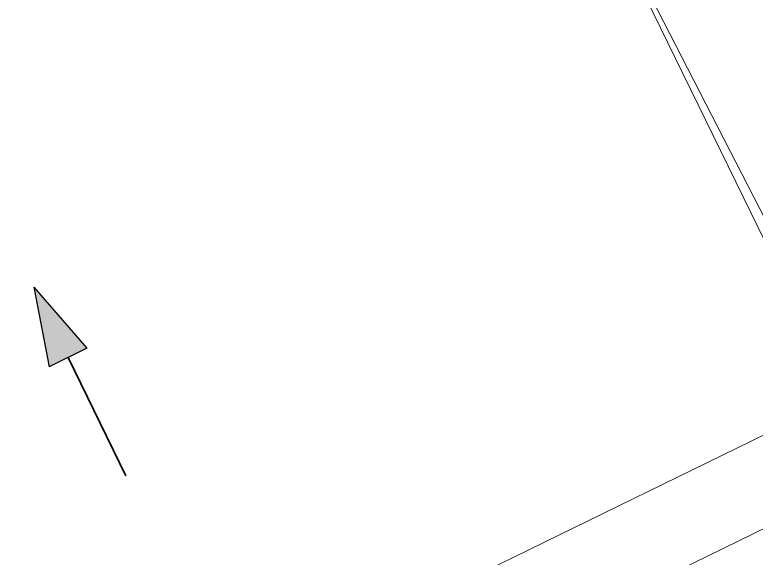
# Model space of a CAD drawing. Header units: metres. Extents: x 7511783 to 7512372, y 4692307 to 4692611.
# Drawn here: x 7512308.7 to 7512314, y 4692546.75 to 4692550.63 of the extents above; entities that cross this region are included whole.
import ezdxf

# ---------------------------------------------------------------- set-up
doc = ezdxf.new("R2010")
doc.units = ezdxf.units.M
doc.layers.add('A -Polyline', color=7, linetype='Continuous', lineweight=0)
doc.layers.add('garazhat-netw-amiri - b1', color=20, linetype='Continuous', lineweight=0)
for name, color, linetype, lineweight, true_color in [('A -Polyline_Pen_No__178', 7, 'Continuous', 0, 0xbda888), ('A -Polyline_Pen_No__48', 7, 'Continuous', 0, 0xa80f02), ('A -Polyline_Pen_No__8', 7, 'Continuous', 0, 0xa80f02)]:
    doc.layers.add(name, color=color, linetype=linetype, lineweight=lineweight, true_color=true_color)

# ---------------------------------------------------------------- blocks, each defined once
blk = doc.blocks.new('Polyline_32', base_point=(36449.40498948719, -22710.73004539856))
at = {"layer": 'A -Polyline_Pen_No__48', "linetype": 'Continuous', "lineweight": 25, "true_color": 0xa80f02}
blk.add_hatch(color=14, dxfattribs=at).paths.add_polyline_path([(36449.40498948716, -21210.73004539856), (36299.40498948717, -21770.53754539856), (36599.40498948717, -21770.53754539855)])
at = {"layer": 'A -Polyline_Pen_No__48', "color": 14, "linetype": 'Continuous', "lineweight": 25, "true_color": 0xa80f02}
for p, q in [((36449.40498948716, -21210.73004539856), (36299.40498948717, -21770.53754539856)), ((36449.40498948716, -21210.73004539856), (36599.40498948717, -21770.53754539855)), ((36599.40498948717, -21770.53754539855), (36299.40498948717, -21770.53754539856))]:
    blk.add_line(p, q, dxfattribs=at)
at = {"layer": 'A -Polyline_Pen_No__8', "color": 14, "linetype": 'Continuous', "lineweight": 35, "true_color": 0xa80f02, "flags": 128}
blk.add_lwpolyline([(36449.40498948719, -22710.73004539856), (36449.40498948717, -21770.53754539856)], dxfattribs=at)

msp = doc.modelspace()

# ---------------------------------------------------------------- linework, layer by layer
at = {"layer": 'A -Polyline_Pen_No__178', "color": 43, "linetype": 'Continuous', "true_color": 0xbda888}
msp.add_lwpolyline([(7512314.968521381, 4692547.406246594), (7512312.003624207, 4692545.957313995, -0.4142135623730898), (7512311.73611963, 4692546.049190547), (7512311.648305009, 4692546.228882357, -0.4142095062378892), (7512311.740179073, 4692546.496385719), (7512314.604120499, 4692547.896030808), (7512312.452738783, 4692552.298169078), (7512309.49895144, 4692550.85461513, -0.414213562373095), (7512309.23144559, 4692550.946487978), (7512309.077811448, 4692551.260852802)], format="xyb", dxfattribs=at)
at = {"layer": 'garazhat-netw-amiri - b1', "flags": 128}
msp.add_lwpolyline([(7512325.115390599, 4692553.703144998), (7512322.03933851, 4692557.539701389), (7512312.22408204, 4692552.742859037), (7512314.924442516, 4692547.491217796)], close=True, dxfattribs=at)
msp.add_lwpolyline([(7512314.924442515, 4692547.491217796), (7512312.224082039, 4692552.742859037)], dxfattribs=at)

# ---------------------------------------------------------------- block references
at = {"layer": 'A -Polyline', "color": 14, "linetype": 'Continuous', "lineweight": 35, "true_color": 0xa80f02, "xscale": 0.001, "yscale": 0.001, "zscale": 0.001, "rotation": 26.04535599708318}
msp.add_blockref('Polyline_32', (7512309.493323341, 4692547.334687904), dxfattribs=at)

doc.saveas('drawing.dxf')
